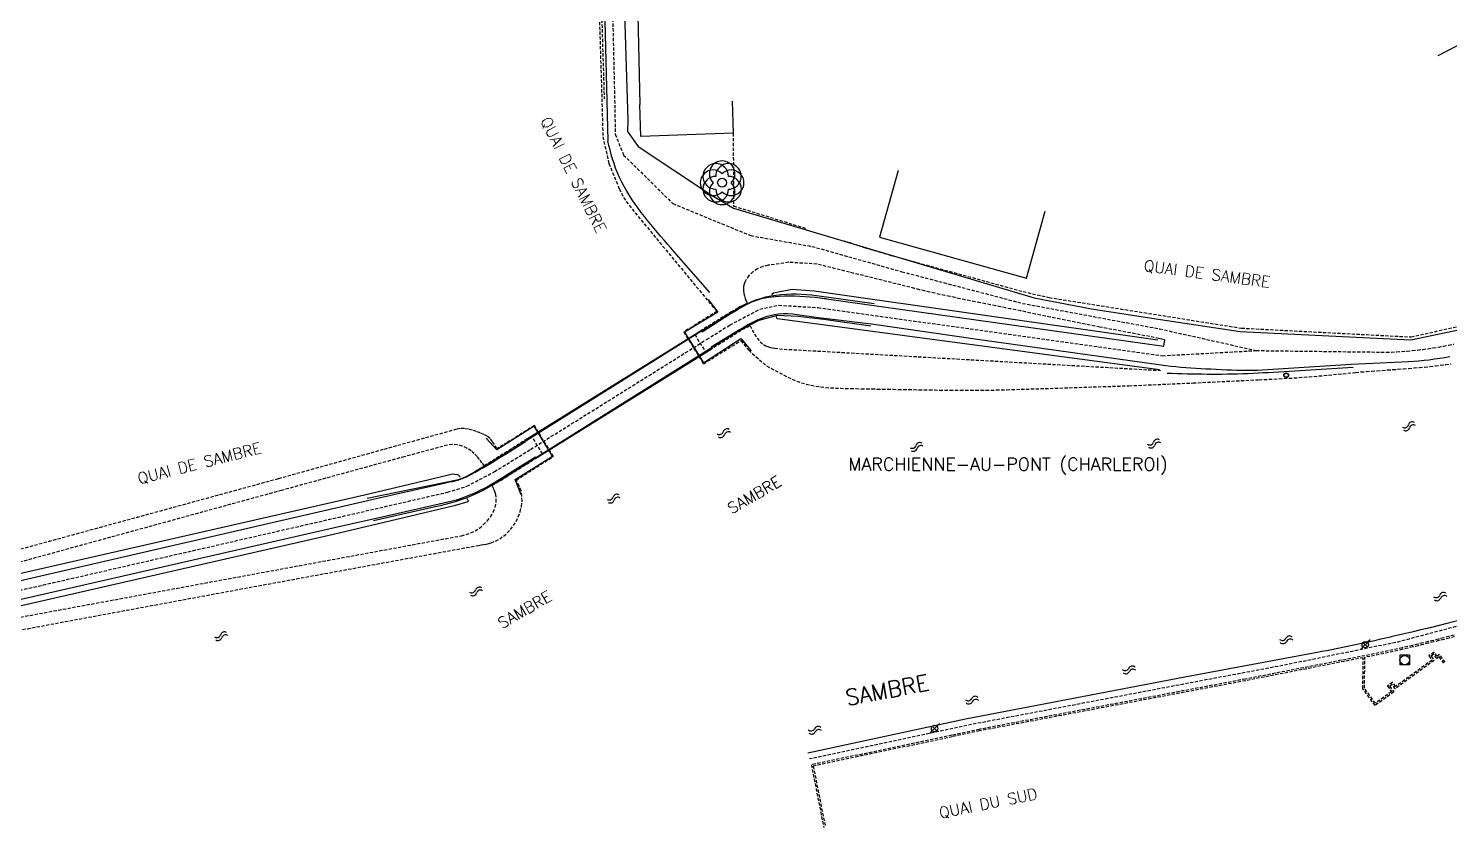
# Model space of a CAD drawing. Header units: millimetres. Extents: x 151000 to 152000, y 121000 to 122001.
# Drawn here: x 151405 to 151627.1, y 121705.8 to 121830.6 of the extents above; entities that cross this region are included whole.
import ezdxf
from ezdxf.enums import TextEntityAlignment as Align

# ---------------------------------------------------------------- set-up
doc = ezdxf.new("R2010")
doc.units = ezdxf.units.MM
doc.linetypes.add('DASHED', pattern=[0.75, 0.5, -0.25])
doc.layers.get('0').update_dxf_attribs({"linetype": 'CONTINUOUS'})
for name, color, linetype in [('W0001', 6, 'DASHED'), ('W0008', 7, 'CONTINUOUS'), ('W0100', 7, 'CONTINUOUS'), ('W0112', 1, 'DASHED'), ('W0300', 7, 'CONTINUOUS'), ('W0322', 7, 'CONTINUOUS'), ('W0420', 7, 'CONTINUOUS'), ('W0454', 7, 'CONTINUOUS'), ('W0500', 5, 'DASHED'), ('W0515', 5, 'CONTINUOUS'), ('W0980', 7, 'CONTINUOUS'), ('W0989', 7, 'CONTINUOUS'), ('W1102', 7, 'CONTINUOUS')]:
    doc.layers.add(name, color=color, linetype=linetype)
doc.styles.get("Standard").update_dxf_attribs({"font": 'romans.shx', "width": 0.85})

# ---------------------------------------------------------------- blocks, each defined once
blk = doc.blocks.new('t500o')
at = {"color": 0, "linetype": 'Continuous'}
for centre, start, end in [((-0.5, 0.625), 216.8699, 323.1301), ((0.5, -0.125), 36.8699, 143.1301), ((0.5, -0.625), 36.8699, 143.1301), ((-0.5, 0.125), 216.8699, 323.1301)]:
    blk.add_arc(centre, 0.625, start, end, dxfattribs=at)
blk = doc.blocks.new('T420')
for p, q in [((0.75, 0.75), (-0.75, 0.75)), ((-0.75, 0.75), (-0.75, -0.75)), ((0.75, 0.75), (0.75, -0.75)), ((0.75, -0.75), (-0.75, -0.75))]:
    blk.add_line(p, q)
blk.add_ellipse((0, 0), major_axis=(-0.53, 0.53), ratio=1, start_param=3.926991, end_param=10.210176)
blk = doc.blocks.new('T454')
for p, q in [((-0.25, 0.25), (0.25, -0.25)), ((-0.25, -0.25), (0.25, 0.25)), ((0.75, 0.75), (0.375, 0.375)), ((-0.375, -0.375), (-0.75, -0.75))]:
    blk.add_line(p, q)
blk.add_ellipse((0, 0), major_axis=(0.354, 0.354), ratio=1, start_param=5.497787143782138, end_param=11.78097245096172)

msp = doc.modelspace()

# ---------------------------------------------------------------- linework, layer by layer
at = {"layer": 'W0001'}
for p, q in [((151496.62, 121817.98), (151496.68, 121814.11)), ((151496.68, 121814.11), (151497.99, 121810.86)), ((151497.99, 121810.86), (151505.68, 121803.27)), ((151505.68, 121803.27), (151517.87, 121798.26)), ((151517.87, 121798.26), (151527.42, 121796.58)), ((151527.42, 121796.58), (151541.47, 121792.63)), ((151541.47, 121792.63), (151560.32, 121787.68)), ((151514.63, 121784.32), (151519.26, 121786.75)), ((151519.26, 121786.75), (151522.24, 121787.39)), ((151522.24, 121787.39), (151528.39, 121787.01)), ((151528.39, 121787.01), (151582.18, 121779.5)), ((151560.32, 121787.68), (151581.78, 121783.69)), ((151510.97, 121782.03), (151514.63, 121784.32)), ((151581.78, 121783.69), (151596.88, 121780.3)), ((151483.46, 121764.86), (151510.97, 121782.03)), ((151582.18, 121779.5), (151596.88, 121780.3)), ((151596.88, 121780.3), (151616.34, 121780.06)), ((151617.97, 121780.07), (151618.79, 121780.1)), ((151618.79, 121780.1), (151619.6, 121780.15)), ((151619.6, 121780.15), (151620.42, 121780.21)), ((151620.42, 121780.21), (151621.23, 121780.29)), ((151621.23, 121780.29), (151622.05, 121780.38)), ((151622.05, 121780.38), (151622.86, 121780.48)), ((151622.86, 121780.48), (151623.67, 121780.59)), ((151623.67, 121780.59), (151624.48, 121780.72)), ((151624.48, 121780.72), (151625.29, 121780.85)), ((151625.29, 121780.85), (151626.09, 121780.99)), ((151626.09, 121780.99), (151626.9, 121781.14)), ((151626.9, 121781.14), (151627.7, 121781.3)), ((151616.34, 121780.06), (151617.16, 121780.05)), ((151617.16, 121780.05), (151617.97, 121780.07)), ((151477.83, 121761.38), (151483.46, 121764.86)), ((151473.5, 121759.1), (151477.83, 121761.38)), ((151367.05, 121734.44), (151470.48, 121758.16)), ((151470.48, 121758.16), (151473.5, 121759.1))]:
    msp.add_line(p, q, dxfattribs=at)
msp.add_lwpolyline([(151381.45, 121939.75), (151384.51, 121939.57), (151389.37, 121939.37), (151412.45, 121938.48), (151437.47, 121937.52), (151454.59, 121936.89, 0.072838), (151459.99, 121937.53), (151463.97, 121938.79, -0.178218), (151474.39, 121938.09), (151475.39, 121937.65, 0.107132), (151488.06, 121935.51, -0.427615), (151496.05, 121926.51), (151495.19, 121904.31), (151494.83, 121895.15), (151496.62, 121817.98)], format="xyb", dxfattribs=at)
at = {"layer": 'W0001', "flags": 128}
msp.add_lwpolyline([(151954.25, 121902.47), (151936.68, 121895.29), (151908.55, 121883.93), (151896.5, 121878.64), (151873.05, 121869.6), (151852.11, 121860.45), (151844.65, 121856.84), (151834.07, 121851.46), (151820.7, 121843.76), (151808, 121835.97), (151794.31, 121827.02), (151792.77, 121826.59), (151786.99, 121822.65), (151771, 121812.25), (151754.6, 121800.88), (151736.92, 121788.94), (151720.15, 121778.04), (151698.41, 121764.85), (151681.61, 121756.22), (151660.04, 121747.04), (151642, 121740.86), (151618.98, 121734.75), (151600.76, 121731.03), (151590.42, 121729.1), (151552.5, 121721.89), (151527.05, 121716.47), (151527.05, 121716.47)], dxfattribs=at)
at = {"layer": 'W0008'}
for p, q in [((151498.64, 121816.32), (151498.61, 121814.53)), ((151498.61, 121814.53), (151500.28, 121812.19)), ((151495.7, 121812.36), (151495.53, 121813.08)), ((151495.88, 121811.65), (151495.7, 121812.36)), ((151496.07, 121810.93), (151495.88, 121811.65)), ((151500.28, 121812.19), (151511.57, 121804.69)), ((151496.28, 121810.22), (151496.07, 121810.93)), ((151496.5, 121809.52), (151496.28, 121810.22)), ((151496.74, 121808.83), (151496.5, 121809.52)), ((151497.03, 121808.09), (151496.74, 121808.83)), ((151497.36, 121807.35), (151497.03, 121808.09)), ((151497.71, 121806.63), (151497.36, 121807.35)), ((151498.09, 121805.93), (151497.71, 121806.63)), ((151498.49, 121805.23), (151498.09, 121805.93)), ((151498.91, 121804.54), (151498.49, 121805.23)), ((151499.35, 121803.86), (151498.91, 121804.54)), ((151511.57, 121804.69), (151515.14, 121802.57)), ((151499.8, 121803.19), (151499.35, 121803.86)), ((151500.27, 121802.54), (151499.8, 121803.19)), ((151500.75, 121801.89), (151500.27, 121802.54)), ((151515.14, 121802.57), (151562.14, 121788.56)), ((151501.24, 121801.25), (151500.75, 121801.89)), ((151501.74, 121800.62), (151501.24, 121801.25)), ((151502.25, 121799.99), (151501.74, 121800.62)), ((151502.76, 121799.37), (151502.25, 121799.99)), ((151503.28, 121798.76), (151502.76, 121799.37)), ((151503.8, 121798.15), (151503.28, 121798.76)), ((151504.32, 121797.54), (151503.8, 121798.15)), ((151504.85, 121796.94), (151504.32, 121797.54)), ((151505.38, 121796.33), (151504.85, 121796.94)), ((151505.91, 121795.73), (151505.38, 121796.33)), ((151511.46, 121789.36), (151505.91, 121795.73)), ((151515.2, 121786.37), (151515.9, 121786.79)), ((151515.9, 121786.79), (151516.6, 121787.2)), ((151516.6, 121787.2), (151517.32, 121787.57)), ((151517.32, 121787.57), (151518.05, 121787.9)), ((151518.05, 121787.9), (151518.8, 121788.19)), ((151518.8, 121788.19), (151519.56, 121788.42)), ((151519.56, 121788.42), (151520.1, 121788.55)), ((151520.1, 121788.55), (151520.64, 121788.64)), ((151520.64, 121788.64), (151521.19, 121788.71)), ((151521.19, 121788.71), (151521.75, 121788.76)), ((151521.75, 121788.76), (151522.3, 121788.8)), ((151522.3, 121788.8), (151523.11, 121788.83)), ((151523.11, 121788.83), (151523.91, 121788.84)), ((151523.91, 121788.84), (151524.72, 121788.83)), ((151524.72, 121788.83), (151525.52, 121788.81)), ((151525.52, 121788.81), (151526.32, 121788.76)), ((151526.32, 121788.76), (151527.12, 121788.7)), ((151527.12, 121788.7), (151527.92, 121788.62)), ((151527.92, 121788.62), (151528.72, 121788.53)), ((151528.72, 121788.53), (151528.92, 121788.51)), ((151528.92, 121788.51), (151529.12, 121788.48)), ((151529.12, 121788.48), (151529.32, 121788.46)), ((151529.32, 121788.46), (151529.52, 121788.43)), ((151529.52, 121788.43), (151529.72, 121788.4)), ((151529.72, 121788.4), (151582.4, 121780.98)), ((151562.14, 121788.56), (151571.12, 121786.83)), ((151571.12, 121786.83), (151581.91, 121785.17)), ((151510.25, 121783.25), (151513.83, 121785.51)), ((151513.83, 121785.51), (151514.51, 121785.94)), ((151514.51, 121785.94), (151515.2, 121786.37)), ((151518.23, 121784.74), (151517.52, 121784.36)), ((151518.97, 121785.08), (151518.23, 121784.74)), ((151519.59, 121785.33), (151518.97, 121785.08)), ((151520.23, 121785.55), (151519.59, 121785.33)), ((151520.87, 121785.74), (151520.23, 121785.55)), ((151521.53, 121785.88), (151520.87, 121785.74)), ((151522.19, 121785.98), (151521.53, 121785.88)), ((151522.92, 121786.03), (151522.19, 121785.98)), ((151523.65, 121786.02), (151522.92, 121786.03)), ((151524.39, 121785.98), (151523.65, 121786.02)), ((151525.12, 121785.9), (151524.39, 121785.98)), ((151525.86, 121785.8), (151525.12, 121785.9)), ((151526.6, 121785.69), (151525.86, 121785.8)), ((151527.33, 121785.58), (151526.6, 121785.69)), ((151528.07, 121785.48), (151527.33, 121785.58)), ((151537.07, 121784.35), (151528.07, 121785.48)), ((151581.91, 121785.17), (151594.33, 121783.27)), ((151620.98, 121781.97), (151636.83, 121785.31)), ((151482.58, 121766.32), (151510.11, 121783.44)), ((151510.11, 121783.44), (151510.25, 121783.25)), ((151515.44, 121783.13), (151511.7, 121780.81)), ((151516.12, 121783.55), (151515.44, 121783.13)), ((151516.81, 121783.97), (151516.12, 121783.55)), ((151517.52, 121784.36), (151516.81, 121783.97)), ((151554, 121781.92), (151537.07, 121784.35)), ((151594.33, 121783.27), (151620.98, 121781.97)), ((151511.84, 121780.59), (151484.4, 121763.46)), ((151511.7, 121780.81), (151511.84, 121780.59)), ((151581.97, 121778.01), (151554, 121781.92)), ((151582.54, 121781.98), (151581.65, 121782.2)), ((151582.4, 121780.98), (151582.54, 121781.98)), ((151582.74, 121777.91), (151581.97, 121778.01)), ((151583.51, 121777.82), (151582.74, 121777.91)), ((151611.7, 121778.14), (151599.44, 121777.32)), ((151620.63, 121778.54), (151611.7, 121778.14)), ((151621.45, 121778.59), (151620.63, 121778.54)), ((151622.26, 121778.65), (151621.45, 121778.59)), ((151623.08, 121778.73), (151622.26, 121778.65)), ((151623.89, 121778.82), (151623.08, 121778.73)), ((151624.7, 121778.93), (151623.89, 121778.82)), ((151625.51, 121779.05), (151624.7, 121778.93)), ((151626.32, 121779.18), (151625.51, 121779.05)), ((151627.12, 121779.32), (151626.32, 121779.18)), ((151583.71, 121776.69), (151582.93, 121776.72)), ((151584.29, 121777.74), (151583.51, 121777.82)), ((151584.5, 121776.67), (151583.71, 121776.69)), ((151585.06, 121777.67), (151584.29, 121777.74)), ((151585.28, 121776.65), (151584.5, 121776.67)), ((151585.84, 121777.61), (151585.06, 121777.67)), ((151586.06, 121776.63), (151585.28, 121776.65)), ((151586.62, 121777.55), (151585.84, 121777.61)), ((151586.84, 121776.61), (151586.06, 121776.63)), ((151587.39, 121777.5), (151586.62, 121777.55)), ((151587.62, 121776.6), (151586.84, 121776.61)), ((151588.17, 121777.45), (151587.39, 121777.5)), ((151588.4, 121776.59), (151587.62, 121776.6)), ((151588.95, 121777.41), (151588.17, 121777.45)), ((151589.18, 121776.58), (151588.4, 121776.59)), ((151589.76, 121777.37), (151588.95, 121777.41)), ((151589.96, 121776.57), (151589.18, 121776.58)), ((151590.57, 121777.33), (151589.76, 121777.37)), ((151590.74, 121776.57), (151589.96, 121776.57)), ((151591.37, 121777.29), (151590.57, 121777.33)), ((151591.52, 121776.58), (151590.74, 121776.57)), ((151592.18, 121777.26), (151591.37, 121777.29)), ((151592.33, 121776.59), (151591.52, 121776.58)), ((151592.99, 121777.23), (151592.18, 121777.26)), ((151593.13, 121776.6), (151592.33, 121776.59)), ((151593.8, 121777.21), (151592.99, 121777.23)), ((151593.93, 121776.62), (151593.13, 121776.6)), ((151594.6, 121777.2), (151593.8, 121777.21)), ((151594.73, 121776.65), (151593.93, 121776.62)), ((151595.41, 121777.2), (151594.6, 121777.2)), ((151595.53, 121776.68), (151594.73, 121776.65)), ((151596.22, 121777.2), (151595.41, 121777.2)), ((151596.34, 121776.72), (151595.53, 121776.68)), ((151597.02, 121777.21), (151596.22, 121777.2)), ((151597.14, 121776.75), (151596.34, 121776.72)), ((151597.83, 121777.24), (151597.02, 121777.21)), ((151597.94, 121776.8), (151597.14, 121776.75)), ((151598.64, 121777.27), (151597.83, 121777.24)), ((151598.74, 121776.84), (151597.94, 121776.8)), ((151599.44, 121777.32), (151598.64, 121777.27)), ((151599.54, 121776.89), (151598.74, 121776.84)), ((151611.99, 121777.65), (151599.54, 121776.89)), ((151479.78, 121764.25), (151480.38, 121764.64)), ((151480.38, 121764.64), (151482.67, 121766.09)), ((151482.67, 121766.09), (151482.58, 121766.32)), ((151476.09, 121762.04), (151476.71, 121762.41)), ((151476.71, 121762.41), (151477.33, 121762.78)), ((151477.33, 121762.78), (151477.94, 121763.14)), ((151477.94, 121763.14), (151478.56, 121763.51)), ((151478.56, 121763.51), (151479.17, 121763.88)), ((151479.17, 121763.88), (151479.78, 121764.25)), ((151484.24, 121763.63), (151479.56, 121760.72)), ((151484.4, 121763.46), (151484.24, 121763.63)), ((151472.07, 121760.07), (151472.77, 121760.31)), ((151472.77, 121760.31), (151473.46, 121760.59)), ((151473.46, 121760.59), (151474.13, 121760.92)), ((151474.13, 121760.92), (151474.79, 121761.28)), ((151474.79, 121761.28), (151475.44, 121761.66)), ((151475.44, 121761.66), (151476.09, 121762.04)), ((151478.92, 121760.32), (151478.27, 121759.93)), ((151479.56, 121760.72), (151478.92, 121760.32)), ((151459.54, 121757.22), (151469.94, 121759.59)), ((151469.94, 121759.59), (151470.37, 121759.68)), ((151470.37, 121759.68), (151470.8, 121759.77)), ((151470.8, 121759.77), (151471.23, 121759.86)), ((151471.23, 121759.86), (151471.65, 121759.96)), ((151471.65, 121759.96), (151472.07, 121760.07)), ((151474.94, 121758.13), (151474.18, 121757.79)), ((151475.62, 121758.47), (151474.94, 121758.13)), ((151476.29, 121758.81), (151475.62, 121758.47)), ((151476.96, 121759.17), (151476.29, 121758.81)), ((151477.62, 121759.55), (151476.96, 121759.17)), ((151478.27, 121759.93), (151477.62, 121759.55)), ((151370.08, 121736.57), (151457.74, 121756.82)), ((151457.74, 121756.82), (151459.54, 121757.22)), ((151471.02, 121756.73), (151460.94, 121754.43)), ((151471.83, 121756.93), (151471.02, 121756.73)), ((151472.62, 121757.18), (151471.83, 121756.93)), ((151473.41, 121757.47), (151472.62, 121757.18)), ((151474.18, 121757.79), (151473.41, 121757.47)), ((151460.94, 121754.43), (151452.82, 121752.6)), ((151452.82, 121752.6), (151371.11, 121733.95))]:
    msp.add_line(p, q, dxfattribs=at)
for points in [[(151498.08, 121931.28), (151498.17, 121929.03), (151498.09, 121926.44), (151496.55, 121904.23), (151496.18, 121895.15), (151498.64, 121816.32)], [(151494.09, 121927.48), (151493.41, 121898.27), (151493.44, 121896.2), (151495.53, 121813.08)], [(151521.23, 121788.99), (151521.21, 121789.15), (151521.39, 121789.33), (151524.31, 121789.9), (151527.78, 121789.62), (151581.47, 121781.98), (151581.47, 121781.98)], [(151581.73, 121777.28), (151522.03, 121785.26), (151521.96, 121785.38), (151521.89, 121785.7), (151521.89, 121785.7)], [(151473.52, 121757.23), (151473.71, 121756.83), (151473.66, 121756.65), (151471.49, 121756.01), (151463.67, 121754.16), (151452.85, 121751.59), (151371.93, 121733.12), (151371.93, 121733.12)]]:
    msp.add_lwpolyline(points, dxfattribs=at)
msp.add_lwpolyline([(151370.89, 121737.99), (151457.48, 121757.73), (151467.6, 121760.17), (151471.23, 121761.03), (151471.98, 121760.93, -0.1661), (151472.23, 121760.78, -0.0441), (151472.42, 121760.51), (151472.42, 121760.51)], format="xyb", dxfattribs=at)
at = {"layer": 'W0100'}
msp.add_lwpolyline([(151519.7, 121869.02), (151514.73, 121869.6), (151514.52, 121867.81), (151509.74, 121866.36), (151500.06, 121839.73), (151500.54, 121818.77)], dxfattribs=at)
at = {"layer": 'W0112'}
for p, q in [((151494.59, 121819.65), (151494.75, 121813.7)), ((151494.75, 121813.7), (151495.7, 121809.53)), ((151515.11, 121814.25), (151515.19, 121802.89)), ((151495.7, 121809.53), (151497.32, 121805.56)), ((151497.32, 121805.56), (151497.64, 121804.89)), ((151497.64, 121804.89), (151498, 121804.24)), ((151498, 121804.24), (151498.41, 121803.61)), ((151498.41, 121803.61), (151498.85, 121803.01)), ((151498.85, 121803.01), (151499.31, 121802.42)), ((151499.31, 121802.42), (151499.79, 121801.84)), ((151515.19, 121802.89), (151526.61, 121799.35)), ((151499.79, 121801.84), (151512.55, 121786.42)), ((151532.41, 121797.45), (151535.62, 121796.42)), ((151535.62, 121796.42), (151539.48, 121795.26)), ((151519.73, 121793.43), (151518.94, 121793.09)), ((151520.56, 121793.62), (151519.73, 121793.43)), ((151523.79, 121794.09), (151520.56, 121793.62)), ((151528.23, 121793.81), (151523.79, 121794.09)), ((151543.47, 121790.01), (151528.23, 121793.81)), ((151539.48, 121795.26), (151560.43, 121789.52)), ((151517.1, 121791.32), (151516.95, 121791)), ((151517.58, 121792.02), (151517.1, 121791.32)), ((151518.21, 121792.62), (151517.58, 121792.02)), ((151518.94, 121793.09), (151518.21, 121792.62)), ((151516.75, 121790.32), (151516.71, 121789.98)), ((151516.71, 121789.98), (151516.71, 121789.63)), ((151516.71, 121789.63), (151516.76, 121789.23)), ((151516.83, 121790.67), (151516.75, 121790.32)), ((151516.76, 121789.23), (151516.86, 121788.84)), ((151516.95, 121791), (151516.83, 121790.67)), ((151544.25, 121789.81), (151543.47, 121790.01)), ((151545.04, 121789.62), (151544.25, 121789.81)), ((151545.83, 121789.44), (151545.04, 121789.62)), ((151546.62, 121789.26), (151545.83, 121789.44)), ((151547.41, 121789.08), (151546.62, 121789.26)), ((151548.2, 121788.91), (151547.41, 121789.08)), ((151560.43, 121789.52), (151564.48, 121788.59)), ((151515.86, 121786.95), (151514.84, 121786.37)), ((151516.14, 121787.11), (151515.86, 121786.95)), ((151516.43, 121787.26), (151516.14, 121787.11)), ((151516.72, 121787.4), (151516.43, 121787.26)), ((151517.02, 121787.54), (151516.72, 121787.4)), ((151516.86, 121788.84), (151516.99, 121788.45)), ((151516.99, 121788.45), (151517.15, 121788.06)), ((151517.31, 121787.68), (151517.02, 121787.54)), ((151517.15, 121788.06), (151517.31, 121787.68)), ((151548.99, 121788.74), (151548.2, 121788.91)), ((151549.78, 121788.57), (151548.99, 121788.74)), ((151550.57, 121788.4), (151549.78, 121788.57)), ((151551.36, 121788.24), (151550.57, 121788.4)), ((151552.16, 121788.08), (151551.36, 121788.24)), ((151552.95, 121787.92), (151552.16, 121788.08)), ((151553.74, 121787.76), (151552.95, 121787.92)), ((151554.54, 121787.6), (151553.74, 121787.76)), ((151555.33, 121787.44), (151554.54, 121787.6)), ((151556.13, 121787.28), (151555.33, 121787.44)), ((151556.92, 121787.12), (151556.13, 121787.28)), ((151557.71, 121786.96), (151556.92, 121787.12)), ((151558.51, 121786.8), (151557.71, 121786.96)), ((151559.28, 121786.65), (151558.51, 121786.8)), ((151564.48, 121788.59), (151594.54, 121783.8)), ((151621.04, 121782.43), (151641.36, 121786.99)), ((151512.55, 121786.42), (151507.39, 121783.19)), ((151514.84, 121786.37), (151509.11, 121782.8)), ((151560.06, 121786.49), (151559.28, 121786.65)), ((151560.83, 121786.33), (151560.06, 121786.49)), ((151561.6, 121786.17), (151560.83, 121786.33)), ((151562.37, 121786.01), (151561.6, 121786.17)), ((151563.15, 121785.85), (151562.37, 121786.01)), ((151563.92, 121785.69), (151563.15, 121785.85)), ((151564.69, 121785.53), (151563.92, 121785.69)), ((151565.47, 121785.37), (151564.69, 121785.53)), ((151566.24, 121785.21), (151565.47, 121785.37)), ((151567.01, 121785.05), (151566.24, 121785.21)), ((151567.78, 121784.89), (151567.01, 121785.05)), ((151568.56, 121784.74), (151567.78, 121784.89)), ((151569.33, 121784.58), (151568.56, 121784.74)), ((151570.1, 121784.43), (151569.33, 121784.58)), ((151507.39, 121783.19), (151510.46, 121778.24)), ((151509.11, 121782.8), (151510.83, 121780.03)), ((151510.83, 121780.03), (151516.52, 121783.58)), ((151516.52, 121783.58), (151517.76, 121784.18)), ((151517.76, 121784.18), (151518.09, 121783.5)), ((151518.09, 121783.5), (151518.45, 121782.84)), ((151518.45, 121782.84), (151518.85, 121782.23)), ((151570.88, 121784.27), (151570.1, 121784.43)), ((151571.65, 121784.12), (151570.88, 121784.27)), ((151572.43, 121783.97), (151571.65, 121784.12)), ((151581.65, 121782.2), (151572.43, 121783.97)), ((151594.54, 121783.8), (151621.04, 121782.43)), ((151510.46, 121778.24), (151516.33, 121781.87)), ((151516.33, 121781.87), (151517.54, 121780.34)), ((151517.54, 121780.34), (151520.34, 121777.89)), ((151518.85, 121782.23), (151519.32, 121781.69)), ((151519.32, 121781.69), (151519.87, 121781.24)), ((151519.87, 121781.24), (151520.18, 121781.06)), ((151520.18, 121781.06), (151520.52, 121780.92)), ((151520.52, 121780.92), (151520.88, 121780.8)), ((151520.88, 121780.8), (151521.24, 121780.71)), ((151521.24, 121780.71), (151521.6, 121780.66)), ((151521.6, 121780.66), (151523.07, 121780.52)), ((151523.07, 121780.52), (151581.91, 121777.19)), ((151520.34, 121777.89), (151523.66, 121776.15)), ((151623.99, 121777.81), (151624.82, 121777.9)), ((151624.82, 121777.9), (151625.64, 121778)), ((151625.64, 121778), (151626.47, 121778.1)), ((151626.47, 121778.1), (151627.29, 121778.21)), ((151523.66, 121776.15), (151524.35, 121775.82)), ((151524.35, 121775.82), (151525.06, 121775.53)), ((151586.97, 121775.24), (151597.28, 121775.74)), ((151597.28, 121775.74), (151598.06, 121775.77)), ((151598.06, 121775.77), (151598.84, 121775.81)), ((151598.84, 121775.81), (151599.62, 121775.85)), ((151599.62, 121775.85), (151600.4, 121775.89)), ((151600.4, 121775.89), (151601.18, 121775.94)), ((151601.18, 121775.94), (151601.96, 121775.98)), ((151601.96, 121775.98), (151602.74, 121776.03)), ((151602.74, 121776.03), (151603.52, 121776.08)), ((151603.52, 121776.08), (151604.3, 121776.14)), ((151604.3, 121776.14), (151605.08, 121776.2)), ((151605.08, 121776.2), (151605.86, 121776.26)), ((151605.86, 121776.26), (151606.64, 121776.33)), ((151606.64, 121776.33), (151607.41, 121776.4)), ((151607.41, 121776.4), (151612.38, 121776.87)), ((151612.38, 121776.87), (151613.21, 121776.95)), ((151613.21, 121776.95), (151614.04, 121777.02)), ((151614.04, 121777.02), (151614.87, 121777.09)), ((151614.87, 121777.09), (151615.7, 121777.15)), ((151615.7, 121777.15), (151616.53, 121777.21)), ((151616.53, 121777.21), (151617.36, 121777.27)), ((151617.36, 121777.27), (151618.19, 121777.33)), ((151618.19, 121777.33), (151619.02, 121777.39)), ((151619.02, 121777.39), (151619.85, 121777.45)), ((151619.85, 121777.45), (151620.68, 121777.52)), ((151620.68, 121777.52), (151621.51, 121777.59)), ((151621.51, 121777.59), (151622.34, 121777.66)), ((151622.34, 121777.66), (151623.16, 121777.73)), ((151623.16, 121777.73), (151623.99, 121777.81)), ((151525.06, 121775.53), (151525.79, 121775.27)), ((151525.79, 121775.27), (151526.53, 121775.06)), ((151526.53, 121775.06), (151527.28, 121774.88)), ((151527.28, 121774.88), (151528.04, 121774.73)), ((151528.04, 121774.73), (151528.8, 121774.62)), ((151528.8, 121774.62), (151529.57, 121774.54)), ((151529.57, 121774.54), (151530.33, 121774.48)), ((151530.33, 121774.48), (151531.09, 121774.44)), ((151531.09, 121774.44), (151531.86, 121774.41)), ((151531.86, 121774.41), (151532.63, 121774.39)), ((151532.63, 121774.39), (151533.46, 121774.37)), ((151533.46, 121774.37), (151534.29, 121774.35)), ((151534.29, 121774.35), (151535.12, 121774.33)), ((151535.12, 121774.33), (151535.95, 121774.32)), ((151535.95, 121774.32), (151536.78, 121774.3)), ((151536.78, 121774.3), (151537.61, 121774.29)), ((151537.61, 121774.29), (151538.44, 121774.27)), ((151538.44, 121774.27), (151539.27, 121774.26)), ((151539.27, 121774.26), (151540.1, 121774.25)), ((151540.1, 121774.25), (151540.93, 121774.23)), ((151540.93, 121774.23), (151541.73, 121774.22)), ((151541.73, 121774.22), (151542.54, 121774.21)), ((151542.54, 121774.21), (151543.34, 121774.19)), ((151543.34, 121774.19), (151544.15, 121774.18)), ((151544.15, 121774.18), (151544.95, 121774.17)), ((151544.95, 121774.17), (151545.76, 121774.15)), ((151545.76, 121774.15), (151546.56, 121774.14)), ((151546.56, 121774.14), (151547.37, 121774.13)), ((151547.37, 121774.13), (151548.17, 121774.12)), ((151548.17, 121774.12), (151548.98, 121774.11)), ((151548.98, 121774.11), (151549.78, 121774.11)), ((151549.78, 121774.11), (151550.59, 121774.1)), ((151550.59, 121774.1), (151551.39, 121774.1)), ((151551.39, 121774.1), (151552.2, 121774.1)), ((151552.2, 121774.1), (151553, 121774.1)), ((151553, 121774.1), (151553.81, 121774.11)), ((151553.81, 121774.11), (151554.61, 121774.11)), ((151554.61, 121774.11), (151555.42, 121774.12)), ((151555.42, 121774.12), (151556.22, 121774.14)), ((151556.22, 121774.14), (151557.03, 121774.16)), ((151557.03, 121774.16), (151557.83, 121774.18)), ((151557.83, 121774.18), (151558.64, 121774.2)), ((151558.64, 121774.2), (151576.96, 121774.8)), ((151576.96, 121774.8), (151586.97, 121775.24)), ((151471.88, 121767.99), (151460.43, 121764.82)), ((151472.49, 121768.1), (151471.88, 121767.99)), ((151473.11, 121768.1), (151472.49, 121768.1)), ((151473.74, 121768.01), (151473.11, 121768.1)), ((151474.37, 121767.86), (151473.74, 121768.01)), ((151475, 121767.66), (151474.37, 121767.86)), ((151475.59, 121767.45), (151475, 121767.66)), ((151476.16, 121767.2), (151475.59, 121767.45)), ((151476.68, 121766.9), (151476.16, 121767.2)), ((151483.65, 121766.9), (151476.21, 121762.27)), ((151483.59, 121766.87), (151476.21, 121762.27)), ((151477.14, 121766.54), (151476.68, 121766.9)), ((151484.05, 121768.57), (151479.78, 121765.9)), ((151485.32, 121764.14), (151483.65, 121766.9)), ((151487.02, 121763.75), (151484.05, 121768.57)), ((151460.43, 121764.82), (151444.03, 121760.25)), ((151470.46, 121765.52), (151463.74, 121763.71)), ((151471.22, 121765.63), (151470.46, 121765.52)), ((151472, 121765.57), (151471.22, 121765.63)), ((151472.77, 121765.37), (151472, 121765.57)), ((151473.51, 121765.04), (151472.77, 121765.37)), ((151474.18, 121764.62), (151473.51, 121765.04)), ((151474.66, 121764.21), (151474.18, 121764.62)), ((151477.51, 121766.08), (151477.14, 121766.54)), ((151478.2, 121764.99), (151477.51, 121766.08)), ((151479.78, 121765.9), (151478.2, 121764.99)), ((151463.74, 121763.71), (151444.56, 121758.45)), ((151475.09, 121763.76), (151474.66, 121764.21)), ((151475.48, 121763.28), (151475.09, 121763.76)), ((151475.85, 121762.78), (151475.48, 121763.28)), ((151476.21, 121762.27), (151475.85, 121762.78)), ((151479.64, 121760.56), (151485.32, 121764.14)), ((151481.23, 121760.08), (151487.02, 121763.75)), ((151444.03, 121760.25), (151369.31, 121739.82)), ((151477.45, 121759.24), (151479.64, 121760.56)), ((151444.56, 121758.45), (151371.03, 121738.29)), ((151477.61, 121758.87), (151477.45, 121759.24)), ((151477.77, 121758.51), (151477.61, 121758.87)), ((151477.9, 121758.14), (151477.77, 121758.51)), ((151478.01, 121757.77), (151477.9, 121758.14)), ((151481.69, 121759.12), (151481.23, 121760.08)), ((151481.96, 121758.37), (151481.69, 121759.12)), ((151482.11, 121757.57), (151481.96, 121758.37)), ((151477.62, 121755.07), (151477.93, 121755.83)), ((151477.93, 121755.83), (151478.09, 121756.62)), ((151478.08, 121757.4), (151478.01, 121757.77)), ((151478.09, 121756.62), (151478.08, 121757.4)), ((151481.83, 121755.11), (151482.03, 121755.93)), ((151482.03, 121755.93), (151482.12, 121756.76)), ((151482.12, 121756.76), (151482.11, 121757.57)), ((151476.07, 121753.05), (151476.67, 121753.65)), ((151476.67, 121753.65), (151477.19, 121754.33)), ((151477.19, 121754.33), (151477.62, 121755.07)), ((151480.79, 121752.96), (151481.2, 121753.61)), ((151481.2, 121753.61), (151481.54, 121754.31)), ((151481.54, 121754.31), (151481.83, 121755.11)), ((151372.04, 121732.79), (151472.67, 121751.37)), ((151472.67, 121751.37), (151473.4, 121751.55)), ((151473.4, 121751.55), (151474.12, 121751.8)), ((151474.12, 121751.8), (151474.81, 121752.14)), ((151474.81, 121752.14), (151475.46, 121752.55)), ((151475.46, 121752.55), (151476.07, 121753.05)), ((151478.63, 121750.88), (151479.24, 121751.3)), ((151479.24, 121751.3), (151479.81, 121751.79)), ((151479.81, 121751.79), (151480.33, 121752.35)), ((151480.33, 121752.35), (151480.79, 121752.96)), ((151438, 121743), (151475.31, 121749.85)), ((151475.31, 121749.85), (151475.71, 121749.92)), ((151475.71, 121749.92), (151476.11, 121749.99)), ((151476.11, 121749.99), (151476.51, 121750.06)), ((151476.51, 121750.06), (151476.91, 121750.15)), ((151476.91, 121750.15), (151477.3, 121750.26)), ((151477.3, 121750.26), (151477.98, 121750.53)), ((151477.98, 121750.53), (151478.63, 121750.88)), ((151342.12, 121725.2), (151438, 121743)), ((151627.76, 121735.82), (151626.95, 121735.61)), ((151618.21, 121733.53), (151617.48, 121733.37)), ((151618.94, 121733.69), (151618.21, 121733.53)), ((151618.99, 121733.45), (151618.26, 121733.28)), ((151619.66, 121733.86), (151618.94, 121733.69)), ((151619.72, 121733.61), (151618.99, 121733.45)), ((151620.48, 121734.04), (151619.66, 121733.86)), ((151620.53, 121733.8), (151619.72, 121733.61)), ((151621.29, 121734.23), (151620.48, 121734.04)), ((151621.34, 121733.99), (151620.53, 121733.8)), ((151622.1, 121734.42), (151621.29, 121734.23)), ((151622.16, 121734.18), (151621.34, 121733.99)), ((151622.91, 121734.62), (151622.1, 121734.42)), ((151622.97, 121734.37), (151622.16, 121734.18)), ((151623.72, 121734.81), (151622.91, 121734.62)), ((151623.78, 121734.57), (151622.97, 121734.37)), ((151624.53, 121735.01), (151623.72, 121734.81)), ((151624.59, 121734.77), (151623.78, 121734.57)), ((151625.34, 121735.21), (151624.53, 121735.01)), ((151625.4, 121734.97), (151624.59, 121734.77)), ((151626.14, 121735.41), (151625.34, 121735.21)), ((151626.2, 121735.17), (151625.4, 121734.97)), ((151626.95, 121735.61), (151626.14, 121735.41)), ((151627.01, 121735.37), (151626.2, 121735.17)), ((151627.82, 121735.58), (151627.01, 121735.37)), ((151613.83, 121732.61), (151595.16, 121728.96)), ((151613.57, 121732.3), (151595.2, 121728.71)), ((151613.5, 121727.46), (151613.57, 121732.3)), ((151613.75, 121727.54), (151613.82, 121732.35)), ((151614.61, 121732.51), (151613.82, 121732.35)), ((151614.56, 121732.75), (151613.83, 121732.61)), ((151615.29, 121732.9), (151614.56, 121732.75)), ((151615.34, 121732.66), (151614.61, 121732.51)), ((151616.02, 121733.05), (151615.29, 121732.9)), ((151616.07, 121732.81), (151615.34, 121732.66)), ((151616.75, 121733.21), (151616.02, 121733.05)), ((151616.8, 121732.96), (151616.07, 121732.81)), ((151617.48, 121733.37), (151616.75, 121733.21)), ((151617.53, 121733.12), (151616.8, 121732.96)), ((151618.26, 121733.28), (151617.53, 121733.12)), ((151624.65, 121731.87), (151618.57, 121727.45)), ((151624.3, 121731.92), (151618.62, 121727.8)), ((151624.63, 121733.18), (151623.83, 121732.57)), ((151623.83, 121732.57), (151624.3, 121731.92)), ((151624.58, 121732.83), (151624.18, 121732.52)), ((151624.18, 121732.52), (151624.65, 121731.87)), ((151625.05, 121732.17), (151624.58, 121732.83)), ((151625.11, 121732.52), (151624.63, 121733.18)), ((151625.43, 121732.45), (151625.05, 121732.17)), ((151625.49, 121732.8), (151625.11, 121732.52)), ((151626.17, 121731.43), (151625.43, 121732.45)), ((151626.37, 121731.58), (151625.49, 121732.8)), ((151595.16, 121728.96), (151553.56, 121721.1)), ((151595.2, 121728.71), (151553.61, 121720.86)), ((151615.42, 121724.82), (151613.5, 121727.46)), ((151615.47, 121725.17), (151613.75, 121727.54)), ((151618.34, 121726.94), (151615.42, 121724.82)), ((151617.99, 121727), (151615.47, 121725.17)), ((151618.15, 121728.45), (151617.36, 121727.87)), ((151617.36, 121727.87), (151617.99, 121727)), ((151618.1, 121728.1), (151617.71, 121727.82)), ((151617.71, 121727.82), (151618.34, 121726.94)), ((151618.57, 121727.45), (151618.1, 121728.1)), ((151618.62, 121727.8), (151618.15, 121728.45)), ((151549.3, 121720.18), (151527.33, 121715.56)), ((151553.56, 121721.1), (151549.3, 121720.18)), ((151553.61, 121720.86), (151549.35, 121719.94)), ((151549.35, 121719.94), (151527.62, 121715.37)), ((151527.33, 121715.56), (151529.27, 121705.75)), ((151527.62, 121715.37), (151529.52, 121705.8))]:
    msp.add_line(p, q, dxfattribs=at)
for points in [[(151381.1, 121931.88), (151491.26, 121927.6), (151494.59, 121819.65)], [(151381.12, 121932.3), (151491.62, 121927.96), (151494.96, 121819.66)]]:
    msp.add_lwpolyline(points, dxfattribs=at)
at = {"layer": 'W0300'}
msp.add_circle((151513.39, 121806.52), 0.7, dxfattribs=at)
for centre, start, end in [((151512.39, 121807.52), 0.0125, 270.0124), ((151513.39, 121807.94), 315.0124, 225.0125), ((151514.39, 121807.52), 270.0124, 180.0125), ((151511.97, 121806.52), 45.0125, 315.0124), ((151512.39, 121805.52), 90.0125, 0.0125), ((151514.39, 121805.52), 180.0125, 90.0125), ((151514.8, 121806.52), 225.0125, 135.0125), ((151513.39, 121805.11), 135.0125, 45.0125)]:
    msp.add_arc(centre, 2, start, end, dxfattribs=at)
at = {"layer": 'W0322'}
for p, q in [((151521.01, 121788.84), (151521.81, 121788.97)), ((151521.81, 121788.97), (151522.61, 121789.06)), ((151522.61, 121789.06), (151523.42, 121789.11)), ((151523.42, 121789.11), (151524.21, 121789.14)), ((151524.21, 121789.14), (151525, 121789.14)), ((151525, 121789.14), (151525.79, 121789.11)), ((151525.79, 121789.11), (151526.57, 121789.06)), ((151526.57, 121789.06), (151527.36, 121789)), ((151527.36, 121789), (151528.14, 121788.92)), ((151511.19, 121788.29), (151512.73, 121786.31)), ((151515.04, 121786.41), (151515.74, 121786.82)), ((151515.74, 121786.82), (151516.45, 121787.21)), ((151516.45, 121787.21), (151517.18, 121787.57)), ((151517.18, 121787.57), (151517.92, 121787.91)), ((151517.92, 121787.91), (151518.67, 121788.21)), ((151518.67, 121788.21), (151519.43, 121788.46)), ((151519.43, 121788.46), (151520.21, 121788.68)), ((151520.21, 121788.68), (151521.01, 121788.84)), ((151528.14, 121788.92), (151528.93, 121788.82)), ((151528.93, 121788.82), (151529.71, 121788.72)), ((151529.71, 121788.72), (151537.12, 121787.67)), ((151512.73, 121786.31), (151507.52, 121783.18)), ((151510.07, 121783.31), (151514.35, 121785.98)), ((151514.35, 121785.98), (151515.04, 121786.41)), ((151519.13, 121785.01), (151516.29, 121783.52)), ((151522.01, 121785.78), (151519.13, 121785.01)), ((151525.27, 121785.62), (151522.01, 121785.78)), ((151529.62, 121785.08), (151525.27, 121785.62)), ((151536.62, 121784.1), (151529.62, 121785.08)), ((151482.47, 121766.06), (151510.07, 121783.31)), ((151507.52, 121783.18), (151510.46, 121778.36)), ((151516.29, 121783.52), (151511.7, 121780.65)), ((151511.7, 121780.65), (151484.23, 121763.49)), ((151510.46, 121778.36), (151516.32, 121782.2)), ((151516.32, 121782.2), (151517.93, 121780.24)), ((151484, 121768.48), (151478.18, 121764.79)), ((151486.88, 121763.78), (151484, 121768.48)), ((151478.18, 121764.79), (151476.52, 121766.6)), ((151478.11, 121763.36), (151482.47, 121766.06)), ((151476.31, 121762.31), (151476.91, 121762.65)), ((151476.91, 121762.65), (151477.52, 121763)), ((151477.52, 121763), (151478.11, 121763.36)), ((151484.23, 121763.49), (151479.78, 121760.65)), ((151481.07, 121760.13), (151486.88, 121763.78)), ((151457.9, 121757.21), (151472.2, 121760.17)), ((151472.2, 121760.17), (151472.82, 121760.35)), ((151472.82, 121760.35), (151473.41, 121760.6)), ((151473.41, 121760.6), (151473.98, 121760.92)), ((151473.98, 121760.92), (151474.54, 121761.26)), ((151474.54, 121761.26), (151475.1, 121761.6)), ((151475.1, 121761.6), (151475.7, 121761.96)), ((151475.7, 121761.96), (151476.31, 121762.31)), ((151479.07, 121760.21), (151478.37, 121759.78)), ((151479.78, 121760.65), (151479.07, 121760.21)), ((151481.97, 121757.76), (151481.07, 121760.13)), ((151475.45, 121758.19), (151474.7, 121757.83)), ((151476.19, 121758.56), (151475.45, 121758.19)), ((151476.93, 121758.95), (151476.19, 121758.56)), ((151477.65, 121759.36), (151476.93, 121758.95)), ((151478.37, 121759.78), (151477.65, 121759.36)), ((151468.56, 121755.86), (151458.89, 121753.71)), ((151469.34, 121756.04), (151468.56, 121755.86)), ((151470.12, 121756.23), (151469.34, 121756.04)), ((151470.89, 121756.44), (151470.12, 121756.23)), ((151471.66, 121756.67), (151470.89, 121756.44)), ((151472.42, 121756.92), (151471.66, 121756.67)), ((151473.17, 121757.2), (151472.42, 121756.92)), ((151473.94, 121757.5), (151473.17, 121757.2)), ((151474.7, 121757.83), (151473.94, 121757.5))]:
    msp.add_line(p, q, dxfattribs=at)
at = {"layer": 'W0454'}
for radius in [0.375, 0.315, 0.0075]:
    msp.add_circle((151601.52, 121776.44), radius, dxfattribs=at)
at = {"layer": 'W0515', "flags": 128}
msp.add_lwpolyline([(151785.29, 121823.14, -0.0005), (151775.39, 121816.56, 0.0035), (151769.03, 121812.32, 0.0058), (151761.17, 121806.79, 0.001), (151753.38, 121801.17), (151735.97, 121789.74, -0.003), (151716.67, 121777, -0.015), (151698.22, 121765.93, -0.0172), (151680.74, 121756.91, -0.0192), (151659.76, 121748.04, -0.0172), (151641.01, 121741.59, -0.0167), (151618.3, 121735.64, -0.0109), (151606.36, 121733.1), (151585.68, 121729.25), (151551.44, 121722.69), (151526.78, 121717.37), (151526.78, 121717.37)], format="xyb", dxfattribs=at)
at = {"layer": 'W1102'}
for p, q in [((151625.27, 121826.43), (151629.71, 121828.72)), ((151500.71, 121813.77), (151500.54, 121818.77)), ((151514.95, 121819.25), (151515.11, 121814.25)), ((151515.11, 121814.25), (151500.71, 121813.77)), ((151540.88, 121808.44), (151537.99, 121798.01)), ((151560.95, 121791.64), (151563.84, 121802.06)), ((151537.99, 121798.01), (151560.95, 121791.64))]:
    msp.add_line(p, q, dxfattribs=at)

# ---------------------------------------------------------------- block references
at = {"layer": 'W0420'}
msp.add_blockref('T420', (151620.05, 121731.92), dxfattribs=at)
at = {"layer": 'W0454'}
for p in [(151613.88, 121734.34), (151546.58, 121721.24)]:
    msp.add_blockref('T454', p, dxfattribs=at)
at = {"layer": 'W0500'}
for p, rotation in [((151620.71, 121768.46), 20.91988889341178), ((151513.66, 121767.39), 20.91988889341178), ((151543.78, 121765.24), 20.91988889341178), ((151580.9, 121765.77), 20.91988889341178), ((151496.45, 121757.17), 20.91988889341178), ((151474.93, 121742.65), 20.91988889341178), ((151625.6, 121741.85), 15.82742959300141), ((151435.12, 121735.66), 20.91988889341178), ((151601.53, 121735.1), 10.8710726618794), ((151576.98, 121730.39), 10.8710726618794), ((151552.43, 121725.67), 10.8710726618794), ((151527.88, 121720.96), 10.8710726618794)]:
    msp.add_blockref('t500o', p, dxfattribs=dict(at, rotation=rotation))

# ---------------------------------------------------------------- texts
msp.add_text('SAMBRE', height=2.5, rotation=10.7731, dxfattribs=at).set_placement((151539.18, 121727.24), align=Align.MIDDLE)
at = {"layer": 'W0980'}
msp.add_text('MARCHIENNE-AU-PONT (CHARLEROI)', height=2, dxfattribs=at).set_placement((151558.04, 121762.4), align=Align.MIDDLE)
at = {"layer": 'W0989'}
for s, rotation, p in [('QUAI DE SAMBRE', 296.5998, (151490.09, 121807.73)), ('QUAI DE SAMBRE', 352.4281, (151589.15, 121792.23)), ('QUAI DE SAMBRE', 14.3441, (151431.75, 121762.62)), ('SAMBRE', 30.0777, (151518.43, 121757.76)), ('SAMBRE', 30.0777, (151482.55, 121739.82)), ('QUAI DU SUD', 11.3692, (151554.97, 121709.47))]:
    msp.add_text(s, height=1.75, rotation=rotation, dxfattribs=at).set_placement(p, align=Align.MIDDLE)

doc.saveas('drawing.dxf')
